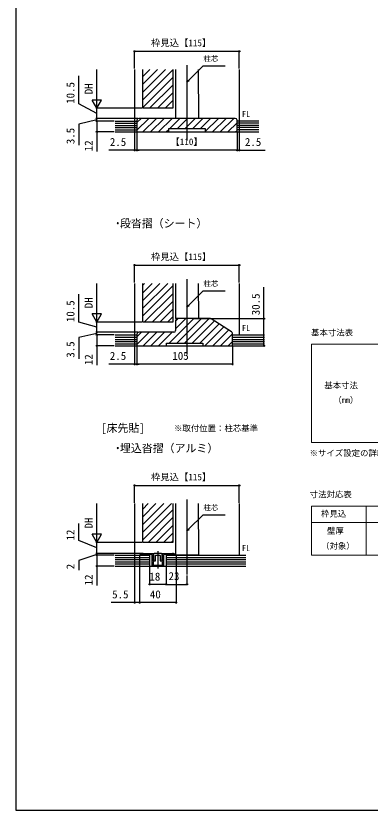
# Model space of a CAD drawing. Units: millimetres, scale not verified. Extents: x -525 to 525, y -783 to 780.
# Drawn here: x -525 to -136, y -783 to 89 of the extents above; entities that cross this region are included whole.
import ezdxf
from ezdxf.enums import TextEntityAlignment as Align

# ---------------------------------------------------------------- set-up
doc = ezdxf.new("R2010")
doc.units = ezdxf.units.MM
doc.header["$LTSCALE"] = 4
doc.layers.add('0-1_TABLE1', color=7, linetype='Continuous', lineweight=18)
for name, color, linetype in [('0-2_USER1', 3, 'Continuous'), ('0-3_YKK_11', 7, 'Continuous'), ('0-4_YKK_12', 2, 'Continuous'), ('0-7_YKK_D', 6, 'Continuous'), ('0-8_YKK_ZWAK', 7, 'Continuous'), ('0-9_YSS_K', 3, 'Continuous'), ('0-A_YSS_KE', 3, 'Continuous')]:
    doc.layers.add(name, color=color, linetype=linetype)
doc.styles.add('ＭＳ ゴシック', font='')
doc.styles.get('ＭＳ ゴシック').set_extended_font_data('MS Gothic')

msp = doc.modelspace()

# ---------------------------------------------------------------- linework, layer by layer
at = {"layer": '0-1_TABLE1'}
for p, q in [((-199.9, -271.2), (510.1, -271.2)), ((-199.9, -271.2), (-199.9, -379.2)), ((-199.9, -379.2), (510.1, -379.2)), ((-199.9, -449.2), (-69.9, -449.2)), ((-199.9, -449.2), (-199.9, -503.2)), ((-139.9, -449.2), (-139.9, -503.2)), ((-199.9, -467.2), (-69.9, -467.2)), ((-199.9, -503.2), (-69.9, -503.2))]:
    msp.add_line(p, q, dxfattribs=at)
at = {"layer": '0-3_YKK_11'}
for p, q in [((-371.303, -503.2), (-371.603, -503.5)), ((-366.203, -503.5), (-366.503, -503.2)), ((-373.779, -506.919), (-373.603, -506.646)), ((-373.627, -508.2), (-373.691, -508.2)), ((-373.627, -508.2), (-373.415, -507.688)), ((-364.391, -507.688), (-364.179, -508.2)), ((-364.203, -506.646), (-364.027, -506.919))]:
    msp.add_line(p, q, dxfattribs=at)
for points in [[(-387.826, -503.143), (-388.001, -503.2), (-388.903, -503.2), (-388.903, -502.957), (-388.721, -502.572)], [(-384.903, -501.2), (-374.203, -501.2), (-374.203, -507.105), (-373.706, -507.603), (-373.953, -508.2)], [(-362.603, -503.2), (-362.603, -515.2), (-368.903, -515.2), (-375.203, -515.2), (-375.203, -503.2), (-376.203, -502.2), (-384.903, -502.2)], [(-373.691, -508.2), (-373.841, -508.562), (-372.991, -509.412), (-372.779, -509.5), (-371.903, -509.5), (-371.603, -509.2), (-371.603, -503.5)], [(-364.203, -506.646), (-364.203, -504.2), (-364.203, -501.7), (-364.703, -501.2), (-373.103, -501.2), (-373.603, -501.7), (-373.603, -504.2), (-373.603, -506.646)], [(-371.303, -503.2), (-368.903, -503.2), (-366.503, -503.2)], [(-366.203, -503.5), (-366.203, -509.2), (-365.903, -509.5), (-365.027, -509.5), (-364.815, -509.412), (-363.965, -508.562), (-364.115, -508.2), (-364.179, -508.2)], [(-363.853, -508.2), (-364.101, -507.603), (-363.603, -507.105), (-363.603, -501.2), (-352.903, -501.2)], [(-352.903, -502.2), (-361.603, -502.2), (-362.603, -503.2)], [(-349.085, -502.572), (-348.903, -502.957), (-348.903, -503.2), (-349.805, -503.2), (-349.98, -503.143)], [(-373.953, -508.8), (-373.803, -508.8), (-373.153, -509.45), (-373.153, -510.2), (-374.003, -510.2), (-374.003, -514.2), (-369.361, -514.2), (-369.178, -514.32), (-368.628, -514.32), (-368.445, -514.2), (-363.803, -514.2), (-363.803, -510.2), (-364.653, -510.2), (-364.653, -509.45), (-364.003, -508.8), (-363.853, -508.8)], [(-373.779, -506.919), (-373.841, -507.262), (-373.415, -507.688)], [(-364.391, -507.688), (-363.965, -507.262), (-364.027, -506.919)]]:
    msp.add_lwpolyline(points, dxfattribs=at)
for centre, radius, start, end in [((-384.903, -507.2), 6, 90, 129.5212), ((-384.903, -507.2), 5, 90, 125.77483), ((-352.903, -507.2), 6, 50.4788, 90), ((-352.903, -507.2), 5, 54.22517, 90), ((-373.953, -508.5), 0.3, 90, 270), ((-363.853, -508.5), 0.3, 270, 90)]:
    msp.add_arc(centre, radius, start, end, dxfattribs=at)
at = {"layer": '0-4_YKK_12'}
for p, q in [((-336.9, 35.063), (-336.9, -47.519)), ((-394.399, 30.5), (-394.399, -26.2)), ((-385.402, 22.708), (-377.61, 30.5)), ((-385.402, 14.222), (-369.125, 30.5)), ((-385.402, 5.737), (-360.639, 30.5)), ((-385.402, -2.748), (-352.402, 30.252)), ((-349.401, 30.5), (-349.399, -23.2)), ((-324.401, 30.5), (-324.399, -23.2)), ((-279.399, 30.5), (-279.399, -26.2)), ((-385.402, -11.233), (-352.402, 21.767)), ((-377.884, -12.2), (-352.402, 13.281)), ((-369.398, -12.2), (-352.402, 4.796)), ((-360.913, -12.2), (-352.402, -3.689)), ((-352.428, -12.2), (-352.402, -12.174)), ((-324.401, -23.2), (-349.399, -23.2)), ((-336.9, -199.937), (-336.9, -282.519)), ((-394.4, -204.5), (-394.4, -261.2)), ((-385.402, -206.395), (-383.507, -204.5)), ((-385.402, -214.88), (-375.022, -204.5)), ((-385.402, -223.365), (-366.537, -204.5)), ((-385.402, -231.851), (-358.051, -204.5)), ((-385.402, -240.336), (-352.402, -207.336)), ((-349.401, -204.5), (-349.399, -243.201)), ((-324.401, -204.5), (-324.399, -243.2)), ((-279.4, -204.5), (-279.4, -261.2)), ((-383.781, -247.2), (-352.402, -215.821)), ((-375.296, -247.2), (-352.402, -224.307)), ((-366.81, -247.2), (-352.402, -232.792)), ((-358.325, -247.2), (-352.402, -241.277)), ((-324.401, -243.2), (-349.399, -243.201)), ((-336.9, -441.937), (-336.9, -524.519)), ((-394.4, -446.5), (-394.4, -503.2)), ((-385.403, -452.468), (-379.435, -446.5)), ((-385.403, -460.953), (-370.95, -446.5)), ((-385.403, -469.439), (-362.465, -446.5)), ((-385.403, -477.924), (-353.979, -446.5)), ((-385.403, -486.409), (-352.403, -453.409)), ((-349.402, -446.5), (-349.4, -503.2)), ((-324.402, -446.5), (-324.4, -503.199)), ((-279.4, -446.5), (-279.4, -503.2)), ((-379.709, -489.2), (-352.403, -461.894)), ((-371.223, -489.2), (-352.403, -470.38)), ((-362.738, -489.2), (-352.403, -478.865)), ((-354.253, -489.2), (-352.403, -487.35)), ((-368.903, -498.7), (-368.903, -517.7)), ((-324.402, -503.199), (-349.4, -503.2))]:
    msp.add_line(p, q, dxfattribs=at)
for points in [[(-352.402, 30.5), (-352.402, -12.2), (-385.402, -12.2), (-385.402, 30.5)], [(-352.402, -204.5), (-352.402, -247.2), (-385.402, -247.2), (-385.402, -204.5)], [(-352.403, -446.5), (-352.403, -489.2), (-385.403, -489.2), (-385.403, -446.5)]]:
    msp.add_lwpolyline(points, dxfattribs=at)
at = {"layer": '0-7_YKK_D'}
for p, q in [((-394.399, 31.5), (-394.399, 51.5)), ((-394.399, 50.5), (-279.399, 50.5)), ((-279.399, 31.5), (-279.399, 51.5)), ((-435.887, -1.7), (-435.887, 30.5)), ((-435.887, -12.2), (-435.887, 5.987)), ((-435.887, -12.2), (-441.137, -3.107)), ((-430.637, -3.107), (-441.137, -3.107)), ((-435.887, -12.2), (-430.637, -3.107)), ((-386.403, -12.2), (-436.887, -12.2)), ((-421.869, -12.2), (-436.887, -12.2)), ((-435.887, -23.2), (-435.887, -12.2)), ((-390.9, -23.2), (-436.887, -23.2)), ((-390.9, -23.2), (-436.887, -23.2)), ((-435.887, -23.2), (-435.887, -20.65)), ((-435.887, -26.2), (-435.887, -23.2)), ((-435.887, -26.2), (-435.887, -23.2)), ((-416.887, -26.2), (-436.887, -26.2)), ((-416.887, -26.2), (-436.887, -26.2)), ((-435.887, -26.2), (-435.887, -28.75)), ((-394.4, -27.2), (-394.4, -59.2)), ((-279.4, -27.2), (-279.4, -59.2)), ((-416.887, -38.2), (-436.887, -38.2)), ((-391.9, -39.2), (-391.9, -59.2)), ((-391.9, -39.2), (-391.9, -59.2)), ((-281.9, -39.2), (-281.9, -59.2)), ((-281.9, -39.2), (-281.9, -59.2)), ((-394.4, -58.2), (-422.727, -58.2)), ((-391.9, -58.2), (-394.4, -58.2)), ((-391.9, -58.2), (-389.35, -58.2)), ((-281.9, -58.2), (-391.9, -58.2)), ((-281.9, -58.2), (-284.45, -58.2)), ((-281.9, -58.2), (-279.4, -58.2)), ((-279.4, -58.2), (-251.073, -58.2)), ((-394.4, -203.5), (-394.4, -183.5)), ((-394.4, -184.5), (-279.4, -184.5)), ((-279.4, -203.5), (-279.4, -183.5)), ((-435.887, -236.7), (-435.887, -204.5)), ((-435.887, -247.2), (-435.887, -229.013)), ((-435.887, -247.2), (-441.137, -238.107)), ((-430.637, -238.107), (-441.137, -238.107)), ((-435.887, -247.2), (-430.637, -238.107)), ((-330.974, -243.2), (-251.28, -243.2)), ((-386.403, -247.2), (-436.887, -247.2)), ((-387.403, -247.2), (-436.887, -247.2)), ((-435.887, -258.2), (-435.887, -247.2)), ((-390.9, -258.2), (-436.887, -258.2)), ((-390.9, -258.2), (-436.887, -258.2)), ((-416.887, -261.2), (-436.887, -261.2)), ((-416.887, -261.2), (-436.887, -261.2)), ((-435.887, -258.2), (-435.887, -255.65)), ((-435.887, -261.2), (-435.887, -258.2)), ((-435.887, -261.2), (-435.887, -258.2)), ((-435.887, -261.2), (-435.887, -263.75)), ((-394.4, -262.2), (-394.4, -294.2)), ((-416.887, -273.2), (-436.887, -273.2)), ((-391.9, -274.2), (-391.9, -294.2)), ((-391.9, -274.2), (-391.9, -294.2)), ((-286.9, -274.2), (-286.9, -294.2)), ((-271.28, -273.2), (-251.28, -273.2)), ((-394.4, -293.2), (-422.727, -293.2)), ((-391.9, -293.2), (-394.4, -293.2)), ((-286.9, -293.2), (-391.9, -293.2)), ((-391.9, -293.2), (-389.35, -293.2)), ((-394.4, -445.5), (-394.4, -425.5)), ((-394.4, -426.5), (-279.4, -426.5)), ((-279.4, -445.5), (-279.4, -425.5)), ((-435.887, -478.7), (-435.887, -446.5)), ((-435.887, -489.2), (-435.887, -471.013)), ((-435.887, -489.2), (-441.137, -480.107)), ((-430.637, -480.107), (-441.137, -480.107)), ((-435.887, -489.2), (-430.637, -480.107)), ((-386.403, -489.2), (-436.887, -489.2)), ((-422.625, -489.2), (-436.887, -489.2)), ((-435.887, -501.2), (-435.887, -489.2)), ((-385.903, -501.2), (-436.887, -501.2)), ((-385.903, -501.2), (-436.887, -501.2)), ((-416.887, -503.2), (-436.887, -503.2)), ((-416.887, -503.2), (-436.887, -503.2)), ((-435.887, -501.2), (-435.887, -498.65)), ((-435.887, -503.2), (-435.887, -501.2)), ((-435.887, -503.2), (-435.887, -501.2)), ((-435.887, -503.2), (-435.887, -505.75)), ((-394.4, -504.2), (-394.4, -556.2)), ((-388.903, -504), (-388.903, -556.2)), ((-388.903, -504), (-388.903, -556.2)), ((-348.903, -504), (-348.903, -556.2)), ((-416.887, -515.2), (-436.887, -515.2)), ((-377.903, -516.2), (-377.903, -536.2)), ((-359.903, -516.2), (-359.903, -536.2)), ((-359.903, -516.2), (-359.903, -536.2)), ((-336.9, -525.519), (-336.9, -536.2)), ((-359.903, -535.2), (-377.903, -535.2)), ((-359.903, -535.2), (-336.9, -535.2)), ((-348.903, -555.2), (-388.903, -555.2))]:
    msp.add_line(p, q, dxfattribs=at)
for points in [[(-336.9, 16.574), (-335.097, 18.377), (-319.135, 34.339), (-294.743, 34.339)], [(-435.887, -17.7), (-455.887, -7.438), (-455.887, 23.562)], [(-334.614, 17.894), (-336.9, 16.574), (-335.58, 18.86)], [(-435.887, -24.7), (-455.887, -29.472), (-455.887, -52.699)], [(-435.887, -26.2), (-435.887, -38.2), (-435.887, -59.487)], [(-252.28, -273.2), (-252.28, -243.2), (-252.28, -208.695)], [(-435.887, -252.7), (-455.887, -247.247), (-455.887, -216.247)], [(-336.9, -230.611), (-335.097, -228.808), (-319.135, -212.846), (-294.743, -212.846)], [(-334.614, -229.291), (-336.9, -230.611), (-335.58, -228.324)], [(-435.887, -259.7), (-455.887, -264.063), (-455.887, -287.29)], [(-435.887, -261.2), (-435.887, -273.2), (-435.887, -294.477)], [(-336.9, -476.448), (-335.097, -474.645), (-319.135, -458.684), (-294.743, -458.684)], [(-435.887, -495.2), (-455.887, -487.147), (-455.887, -468.419)], [(-334.614, -475.128), (-336.9, -476.448), (-335.58, -474.162)], [(-435.887, -502.2), (-455.887, -508.794), (-455.887, -519.748)], [(-435.887, -503.2), (-435.887, -515.2), (-435.887, -536.477)], [(-388.903, -555.2), (-394.4, -555.2), (-420.177, -555.2)]]:
    msp.add_lwpolyline(points, dxfattribs=at)
for centre in [(-394.399, 50.5), (-279.399, 50.5), (-435.887, -23.2), (-435.887, -23.2), (-435.887, -26.2), (-435.887, -26.2), (-435.887, -38.2), (-394.4, -58.2), (-391.9, -58.2), (-391.9, -58.2), (-281.9, -58.2), (-281.9, -58.2), (-279.4, -58.2), (-394.4, -184.5), (-279.4, -184.5), (-252.28, -243.2), (-435.887, -258.2), (-435.887, -258.2), (-435.887, -261.2), (-435.887, -261.2), (-435.887, -273.2), (-252.28, -273.2), (-394.4, -293.2), (-391.9, -293.2), (-391.9, -293.2), (-286.9, -293.2), (-394.4, -426.5), (-279.4, -426.5), (-435.887, -501.2), (-435.887, -501.2), (-435.887, -503.2), (-435.887, -503.2), (-435.887, -515.2), (-377.903, -535.2), (-359.903, -535.2), (-359.903, -535.2), (-336.9, -535.2), (-394.4, -555.2), (-388.903, -555.2), (-388.903, -555.2), (-348.903, -555.2)]:
    msp.add_circle(centre, 0.637, dxfattribs=at)
at = {"layer": '0-8_YKK_ZWAK'}
msp.add_line((-524.9, 746.8), (-524.9, -783.2), dxfattribs=at)
msp.add_lwpolyline([(-524.9, -783.2), (525.1, -783.2), (525.1, 746.8)], dxfattribs=at)
at = {"layer": '0-9_YSS_K'}
for p, q in [((-391.9, -27.859), (-387.241, -23.2)), ((-391.9, -36.344), (-378.756, -23.2)), ((-385.271, -38.2), (-370.271, -23.2)), ((-376.785, -38.2), (-361.785, -23.2)), ((-368.3, -38.2), (-353.3, -23.2)), ((-355.815, -34.2), (-344.815, -23.2)), ((-347.33, -34.2), (-336.33, -23.2)), ((-338.844, -34.2), (-327.844, -23.2)), ((-330.359, -34.2), (-319.359, -23.2)), ((-321.874, -34.2), (-310.874, -23.2)), ((-316.9, -37.712), (-302.388, -23.2)), ((-308.903, -38.2), (-293.903, -23.2)), ((-300.418, -38.2), (-285.418, -23.2)), ((-415.886, -26.2), (-391.899, -26.2)), ((-415.886, -28.6), (-391.899, -28.6)), ((-415.886, -31), (-391.899, -31)), ((-415.886, -33.4), (-391.899, -33.4)), ((-291.933, -38.2), (-281.9, -28.167)), ((-257.914, -26.2), (-281.901, -26.2)), ((-257.914, -28.6), (-281.901, -28.6)), ((-257.914, -31), (-281.901, -31)), ((-257.914, -33.4), (-281.901, -33.4)), ((-415.886, -35.8), (-391.899, -35.8)), ((-415.886, -38.2), (-257.914, -38.2)), ((-359.815, -38.2), (-356.9, -35.285)), ((-283.447, -38.2), (-281.9, -36.653)), ((-257.914, -35.8), (-281.901, -35.8)), ((-356.522, -270.2), (-329.522, -243.2)), ((-349.4, -246.108), (-346.493, -243.2)), ((-349.4, -254.593), (-338.008, -243.2)), ((-348.037, -270.2), (-321.037, -243.2)), ((-339.552, -270.2), (-312.552, -243.2)), ((-331.066, -270.2), (-306.695, -245.829)), ((-322.581, -270.2), (-301.473, -249.092)), ((-317.096, -273.2), (-296.251, -252.356)), ((-415.887, -261.2), (-391.9, -261.2)), ((-391.9, -263.152), (-386.949, -258.2)), ((-391.9, -271.637), (-378.463, -258.2)), ((-384.978, -273.2), (-369.978, -258.2)), ((-376.493, -273.2), (-361.493, -258.2)), ((-368.008, -273.2), (-353.008, -258.2)), ((-308.611, -273.2), (-291.03, -255.619)), ((-300.125, -273.2), (-286.9, -259.975)), ((-286.9, -261.2), (-251.78, -261.2)), ((-415.887, -263.6), (-391.9, -263.6)), ((-415.887, -266), (-391.9, -266)), ((-415.887, -268.4), (-391.9, -268.4)), ((-291.64, -273.2), (-286.9, -268.46)), ((-286.9, -263.6), (-251.78, -263.6)), ((-286.9, -266), (-251.78, -266)), ((-286.9, -268.4), (-251.78, -268.4)), ((-415.887, -270.8), (-391.9, -270.8)), ((-415.887, -273.2), (-251.78, -273.2)), ((-359.522, -273.2), (-359.4, -273.078)), ((-286.9, -270.8), (-251.78, -270.8)), ((-415.887, -503.2), (-377.903, -503.2)), ((-415.887, -505.6), (-377.903, -505.6)), ((-377.903, -503.2), (-377.903, -515.2)), ((-359.903, -503.2), (-272.28, -503.2)), ((-359.903, -503.2), (-359.903, -515.2)), ((-359.903, -505.6), (-272.28, -505.6)), ((-415.887, -508), (-377.903, -508)), ((-415.887, -510.4), (-377.903, -510.4)), ((-415.887, -512.8), (-377.903, -512.8)), ((-359.903, -508), (-272.28, -508)), ((-359.903, -510.4), (-272.28, -510.4)), ((-359.903, -512.8), (-272.28, -512.8)), ((-415.887, -515.2), (-272.28, -515.2))]:
    msp.add_line(p, q, dxfattribs=at)
at = {"layer": '0-A_YSS_KE'}
for p, q in [((-283.9, -23.2), (-389.9, -23.2)), ((-311.474, -243.2), (-347.4, -243.2)), ((-287.84, -257.613), (-310.414, -243.504)), ((-349.4, -245.2), (-349.4, -256.2)), ((-351.4, -258.2), (-389.9, -258.2))]:
    msp.add_line(p, q, dxfattribs=at)
for points in [[(-391.9, -25.2), (-391.9, -38.2), (-382.1, -38.2), (-356.9, -38.2), (-356.9, -34.2), (-316.9, -34.2), (-316.9, -38.2), (-291.7, -38.2), (-281.9, -38.2), (-281.9, -25.2)], [(-391.9, -260.2), (-391.9, -273.2), (-381.9, -273.2), (-359.4, -273.2), (-359.4, -270.2), (-319.4, -270.2), (-319.4, -273.2), (-296.9, -273.2), (-286.9, -273.2), (-286.9, -259.309)]]:
    msp.add_lwpolyline(points, dxfattribs=at)
for centre, start, end in [((-389.9, -25.2), 90, 180), ((-283.9, -25.2), 0, 90), ((-347.4, -245.2), 90, 180), ((-311.474, -245.2), 57.99462, 90), ((-389.9, -260.2), 90, 180), ((-351.4, -256.2), 270, 0), ((-288.9, -259.309), 0, 57.99462)]:
    msp.add_arc(centre, 2, start, end, dxfattribs=at)

# ---------------------------------------------------------------- texts
at = {"layer": '0-1_TABLE1', "style": 'ＭＳ ゴシック'}
for s, p in [('基本寸法', (-185.98, -321.893)), ('（mm）', (-176.034, -338.069)), ('枠見込', (-189.562, -462.879)), ('壁厚', (-182.965, -481.586)), ('（対象）', (-189.511, -498.274))]:
    msp.add_text(s, height=6.598, dxfattribs=at).set_placement(p, align=Align.BOTTOM_LEFT)
at = {"layer": '0-2_USER1', "style": 'ＭＳ ゴシック'}
for s, height, p in [('FL', 6.598, (-276.422, -23.678)), ('段沓摺（シート）', 8.798, (-410.509, -145.7)), ('FL', 6.598, (-276.423, -258.678)), ('基本寸法表', 6.598, (-200.514, -263.836)), ('[床先貼]', 8.798, (-431.264, -370.45)), ('※取付位置：柱芯基準', 6.598, (-351.127, -369.024)), ('埋込沓摺（アルミ）', 8.798, (-410.509, -392.7)), ('※サイズ設定の詳細については、規格表ページをご参照ください。', 6.598, (-202.127, -396.297)), ('寸法対応表', 6.598, (-202.025, -441.734)), ('FL', 6.598, (-276.423, -500.678))]:
    msp.add_text(s, height=height, dxfattribs=at).set_placement(p, align=Align.BOTTOM_LEFT)
at = {"layer": '0-2_USER1', "style": 'ＭＳ ゴシック', "width": 0.9}
for p in [(-418.309, -145.7), (-418.309, -392.7)]:
    msp.add_text('・', height=8.798, dxfattribs=at).set_placement(p, align=Align.BOTTOM_LEFT)
at = {"layer": '0-7_YKK_D', "style": 'ＭＳ ゴシック'}
for s, height, p in [('枠見込【115】', 7.331, (-376.416, 53.864)), ('柱芯', 5.865, (-318.806, 37.547)), ('2.5', 8.798, (-421.614, -56.2)), ('【110】', 7.331, (-355.053, -54.836)), ('2.5', 8.798, (-273.186, -56.2)), ('枠見込【115】', 7.331, (-376.417, -181.136)), ('柱芯', 5.865, (-318.806, -209.638)), ('2.5', 8.798, (-421.614, -291.2)), ('105', 8.798, (-352.968, -291.2)), ('枠見込【115】', 7.331, (-376.417, -423.136)), ('柱芯', 5.865, (-318.806, -455.475)), ('18', 8.798, (-378.142, -533.7)), ('23', 8.798, (-357.129, -533.2)), ('5.5', 8.798, (-419.064, -553.2)), ('40', 8.798, (-377.63, -553.2))]:
    msp.add_text(s, height=height, dxfattribs=at).set_placement(p, align=Align.BOTTOM_LEFT)
for s, p in [('10.5', (-457.887, -7.278)), ('DH', (-437.887, 3.184)), ('3.5', (-457.887, -51.585)), ('12', (-437.887, -59.328)), ('30.5', (-254.28, -239.536)), ('10.5', (-457.887, -247.088)), ('DH', (-437.887, -231.816)), ('3.5', (-457.887, -286.176)), ('12', (-437.887, -294.318)), ('DH', (-437.887, -473.816)), ('12', (-457.887, -486.988)), ('2', (-457.887, -518.635)), ('12', (-437.887, -536.318))]:
    msp.add_text(s, height=8.798, rotation=90, dxfattribs=at).set_placement(p, align=Align.BOTTOM_LEFT)

doc.saveas('drawing.dxf')
